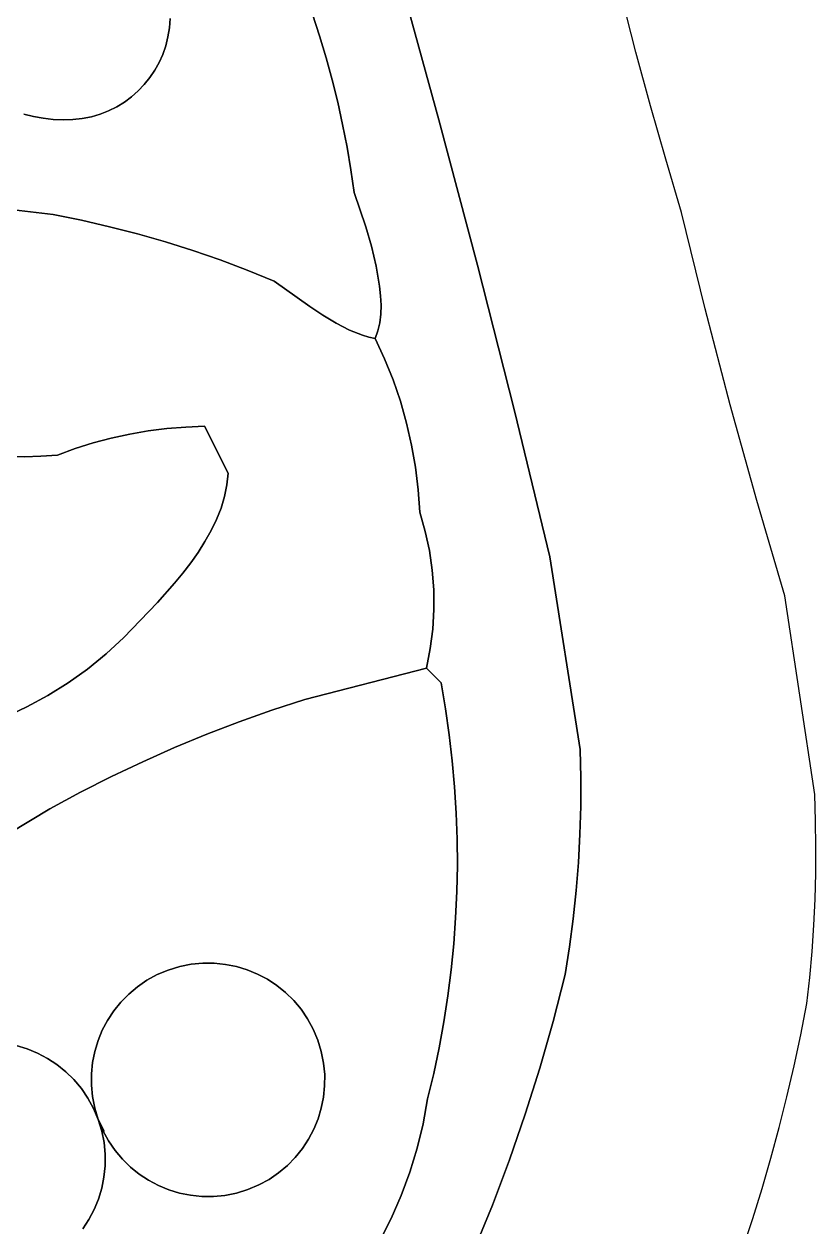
# Model space of a CAD drawing. Header units: inches. Extents: x 37.2 to 70.6, y 17.4 to 61.6.
# Drawn here: x 63.44 to 66.95, y 22.25 to 27.58 of the extents above; entities that cross this region are included whole.
import ezdxf

# ---------------------------------------------------------------- set-up
doc = ezdxf.new("R2010")
doc.units = ezdxf.units.IN
doc.layers.add('SURFACES_FOR_SKETCHUP', color=7, linetype='Continuous')

msp = doc.modelspace()

# ---------------------------------------------------------------- linework, layer by layer
at = {"layer": 'SURFACES_FOR_SKETCHUP'}
for points, invisible_edges in [([(63.4622, 28.0584), (63.4206, 28.0458), (63.4817, 27.1748)], 10), ([(63.4386, 27.1858), (63.4817, 27.1748), (63.4206, 28.0458)], 10), ([(63.5046, 28.0679), (63.4622, 28.0584), (63.4817, 27.1748)], 10), ([(63.4817, 27.1748), (63.5254, 27.1668), (63.5046, 28.0679)], 10), ([(63.5046, 28.0679), (63.5254, 27.1668), (63.5476, 28.0744)], 3), ([(63.5254, 27.1668), (63.5692, 27.1619), (63.5476, 28.0744)], 10), ([(63.5476, 28.0744), (63.5692, 27.1619), (63.5907, 28.0777)], 3), ([(63.6128, 27.1601), (63.5907, 28.0777), (63.5692, 27.1619)], 3), ([(63.5907, 28.0777), (63.6128, 27.1601), (63.6337, 28.0778)], 3), ([(63.6558, 27.1614), (63.6337, 28.0778), (63.6128, 27.1601)], 3), ([(63.6337, 28.0778), (63.6558, 27.1614), (63.6762, 28.0747)], 3), ([(63.6977, 27.166), (63.6762, 28.0747), (63.6558, 27.1614)], 3), ([(63.6762, 28.0747), (63.6977, 27.166), (63.7177, 28.0683)], 3), ([(63.7177, 28.0683), (63.6977, 27.166), (64.0871, 27.6088)], 11), ([(64.75, 27.5326), (65.1008, 27.8025), (64.7183, 27.6291)], 3), ([(64.7792, 27.4354), (65.1008, 27.8025), (64.75, 27.5326)], 3), ([(64.806, 27.3374), (65.1008, 27.8025), (64.7792, 27.4354)], 3), ([(65.1008, 27.8025), (64.806, 27.3374), (65.2787, 27.1603)], 3), ([(65.2787, 27.1603), (66.0901, 27.6987), (65.1008, 27.8025)], 3), ([(66.1517, 27.4604), (66.0901, 27.6987), (65.2787, 27.1603)], 10), ([(64.078, 27.5272), (64.7183, 27.6291), (64.0844, 27.5675)], 3), ([(64.7183, 27.6291), (64.078, 27.5272), (64.75, 27.5326)], 3), ([(64.0844, 27.5675), (64.7183, 27.6291), (64.0871, 27.6088)], 3), ([(63.9731, 27.3164), (64.0871, 27.6088), (63.6977, 27.166)], 11), ([(63.9731, 27.3164), (63.9978, 27.347), (64.0871, 27.6088)], 10), ([(64.0844, 27.5675), (64.0871, 27.6088), (63.9978, 27.347)], 10), ([(63.9978, 27.347), (64.0198, 27.3796), (64.0844, 27.5675)], 10), ([(64.0198, 27.3796), (64.039, 27.4141), (64.0844, 27.5675)], 10), ([(64.0844, 27.5675), (64.039, 27.4141), (64.078, 27.5272)], 3), ([(64.0552, 27.4503), (64.078, 27.5272), (64.039, 27.4141)], 3), ([(64.0552, 27.4503), (64.0682, 27.4881), (64.078, 27.5272)], 8), ([(64.75, 27.5326), (64.0682, 27.4881), (64.7792, 27.4354)], 3), ([(64.0682, 27.4881), (64.75, 27.5326), (64.078, 27.5272)], 3), ([(64.0552, 27.4503), (64.7792, 27.4354), (64.0682, 27.4881)], 3), ([(66.2163, 27.2228), (66.1517, 27.4604), (65.2787, 27.1603)], 10), ([(64.0198, 27.3796), (64.806, 27.3374), (64.039, 27.4141)], 3), ([(64.039, 27.4141), (64.806, 27.3374), (64.0552, 27.4503)], 3), ([(64.7792, 27.4354), (64.0552, 27.4503), (64.806, 27.3374)], 3), ([(63.9978, 27.347), (64.8302, 27.2388), (64.0198, 27.3796)], 3), ([(64.806, 27.3374), (64.0198, 27.3796), (64.8302, 27.2388)], 3), ([(63.9731, 27.3164), (63.6977, 27.166), (63.9459, 27.288)], 3), ([(63.9731, 27.3164), (63.9459, 27.288), (64.1885, 26.5807)], 10), ([(63.9978, 27.347), (63.9731, 27.3164), (64.1885, 26.5807)], 10), ([(64.1885, 26.5807), (64.852, 27.1395), (63.9978, 27.347)], 11), ([(64.8302, 27.2388), (63.9978, 27.347), (64.852, 27.1395)], 3), ([(64.8302, 27.2388), (65.2787, 27.1603), (64.806, 27.3374)], 3), ([(63.6977, 27.166), (63.7383, 27.174), (63.9459, 27.288)], 10), ([(63.9459, 27.288), (63.7383, 27.174), (63.9164, 27.262)], 3), ([(63.9164, 27.262), (63.7383, 27.174), (63.8846, 27.2386)], 3), ([(63.9164, 27.262), (63.8846, 27.2386), (64.0664, 26.6192)], 10), ([(63.9459, 27.288), (63.9164, 27.262), (64.0664, 26.6192)], 10), ([(64.0664, 26.6192), (64.1885, 26.5807), (63.9459, 27.288)], 10), ([(63.7383, 27.174), (63.7774, 27.1855), (63.8846, 27.2386)], 10), ([(63.8507, 27.2179), (63.8846, 27.2386), (63.7774, 27.1855)], 10), ([(63.7774, 27.1855), (63.815, 27.2002), (63.8507, 27.2179)], 8), ([(63.815, 27.2002), (63.7774, 27.1855), (63.8192, 26.6862)], 10), ([(63.8507, 27.2179), (63.815, 27.2002), (63.9432, 26.6544)], 10), ([(63.8192, 26.6862), (63.9432, 26.6544), (63.815, 27.2002)], 10), ([(63.8846, 27.2386), (63.8507, 27.2179), (63.9432, 26.6544)], 10), ([(63.9432, 26.6544), (64.0664, 26.6192), (63.8846, 27.2386)], 10), ([(64.852, 27.1395), (65.2787, 27.1603), (64.8302, 27.2388)], 3), ([(66.2163, 27.2228), (65.2787, 27.1603), (66.2837, 26.986)], 3), ([(63.4817, 27.1748), (63.4386, 27.1858), (63.3682, 26.7636)], 10), ([(63.3682, 26.7636), (63.4685, 26.7529), (63.4817, 27.1748)], 10), ([(63.5254, 27.1668), (63.4817, 27.1748), (63.4685, 26.7529)], 10), ([(63.5692, 27.1619), (63.5254, 27.1668), (63.4685, 26.7529)], 10), ([(63.5686, 26.7399), (63.5692, 27.1619), (63.4685, 26.7529)], 3), ([(63.6128, 27.1601), (63.5692, 27.1619), (63.5686, 26.7399)], 10), ([(63.6128, 27.1601), (63.5686, 26.7399), (63.6558, 27.1614)], 3), ([(63.6943, 26.7147), (63.6558, 27.1614), (63.5686, 26.7399)], 3), ([(63.6977, 27.166), (63.6558, 27.1614), (63.6943, 26.7147)], 10), ([(63.6943, 26.7147), (63.8192, 26.6862), (63.7383, 27.174)], 10), ([(63.7383, 27.174), (63.6977, 27.166), (63.6943, 26.7147)], 10), ([(63.7774, 27.1855), (63.7383, 27.174), (63.8192, 26.6862)], 10), ([(64.1885, 26.5807), (64.3095, 26.539), (64.852, 27.1395)], 10), ([(64.8713, 27.0396), (64.852, 27.1395), (64.3095, 26.539)], 10), ([(64.8713, 27.0396), (65.2787, 27.1603), (64.852, 27.1395)], 3), ([(64.8881, 26.9391), (65.2787, 27.1603), (64.8713, 27.0396)], 3), ([(64.8881, 26.9391), (64.9024, 26.8382), (65.2787, 27.1603)], 10), ([(64.954, 26.6855), (65.2787, 27.1603), (64.9024, 26.8382)], 3), ([(65.2787, 27.1603), (64.954, 26.6855), (65.4496, 26.5163)], 3), ([(65.2787, 27.1603), (65.4496, 26.5163), (66.2837, 26.986)], 10), ([(64.8881, 26.9391), (64.8713, 27.0396), (64.3095, 26.539)], 10), ([(66.354, 26.7501), (66.2837, 26.986), (65.4496, 26.5163)], 10), ([(64.4295, 26.4939), (64.8881, 26.9391), (64.3095, 26.539)], 3), ([(64.8881, 26.9391), (64.4295, 26.4939), (64.9024, 26.8382)], 3), ([(64.5482, 26.4456), (64.9024, 26.8382), (64.4295, 26.4939)], 3), ([(64.9024, 26.8382), (64.5482, 26.4456), (64.954, 26.6855)], 3), ([(63.4685, 26.7529), (63.3682, 26.7636), (63.3686, 25.6679)], 10), ([(63.3686, 25.6679), (63.4418, 25.6673), (63.4685, 26.7529)], 10), ([(63.5686, 26.7399), (63.4685, 26.7529), (63.4418, 25.6673)], 10), ([(63.4418, 25.6673), (63.515, 25.6694), (63.5686, 26.7399)], 10), ([(63.515, 25.6694), (63.6667, 25.7029), (63.5686, 26.7399)], 11), ([(63.6943, 26.7147), (63.5686, 26.7399), (63.6667, 25.7029)], 10), ([(63.6667, 25.7029), (63.7463, 25.728), (63.6943, 26.7147)], 10), ([(63.8192, 26.6862), (63.6943, 26.7147), (63.7463, 25.728)], 10), ([(66.4585, 26.3226), (66.354, 26.7501), (65.4496, 26.5163)], 10), ([(63.7463, 25.728), (63.8269, 25.7494), (63.8192, 26.6862)], 10), ([(63.9432, 26.6544), (63.8192, 26.6862), (63.8269, 25.7494)], 10), ([(63.8269, 25.7494), (63.9083, 25.7673), (63.9432, 26.6544)], 10), ([(63.9083, 25.7673), (63.9905, 25.7815), (63.9432, 26.6544)], 10), ([(64.0664, 26.6192), (63.9432, 26.6544), (63.9905, 25.7815)], 10), ([(64.6504, 26.3722), (64.954, 26.6855), (64.5482, 26.4456)], 3), ([(64.954, 26.6855), (64.6504, 26.3722), (64.9793, 26.5995)], 3), ([(64.9793, 26.5995), (65.4496, 26.5163), (64.954, 26.6855)], 3), ([(63.9905, 25.7815), (64.0732, 25.792), (64.0664, 26.6192)], 10), ([(64.1885, 26.5807), (64.0664, 26.6192), (64.0732, 25.792)], 10), ([(64.1564, 25.7988), (64.1885, 26.5807), (64.0732, 25.792)], 3), ([(64.1885, 26.5807), (64.1564, 25.7988), (64.3095, 26.539)], 3), ([(64.7065, 26.3328), (64.9793, 26.5995), (64.6504, 26.3722)], 3), ([(64.9793, 26.5995), (64.7065, 26.3328), (65.0009, 26.5109)], 3), ([(65.0009, 26.5109), (65.4496, 26.5163), (64.9793, 26.5995)], 3), ([(64.24, 25.8019), (64.3095, 26.539), (64.1564, 25.7988)], 3), ([(64.3095, 26.539), (64.24, 25.8019), (64.4295, 26.4939)], 3), ([(64.7647, 26.2943), (65.0009, 26.5109), (64.7065, 26.3328)], 3), ([(65.0009, 26.5109), (64.7647, 26.2943), (65.0159, 26.4229)], 3), ([(65.0159, 26.4229), (65.4496, 26.5163), (65.0009, 26.5109)], 3), ([(65.0202, 26.38), (65.4496, 26.5163), (65.0159, 26.4229)], 3), ([(65.0206, 26.2983), (65.0161, 26.2602), (65.4496, 26.5163)], 10), ([(65.0381, 26.1004), (65.4496, 26.5163), (65.0161, 26.2602)], 11), ([(65.0219, 26.3383), (65.4496, 26.5163), (65.0202, 26.38)], 3), ([(65.0219, 26.3383), (65.0206, 26.2983), (65.4496, 26.5163)], 10), ([(65.0753, 26.0073), (65.4496, 26.5163), (65.0381, 26.1004)], 3), ([(65.4496, 26.5163), (65.0753, 26.0073), (65.6134, 25.8704)], 3), ([(65.4496, 26.5163), (65.6134, 25.8704), (66.4585, 26.3226)], 10), ([(64.4295, 26.4939), (64.24, 25.8019), (64.5482, 26.4456)], 3), ([(64.6504, 26.3722), (64.5482, 26.4456), (64.24, 25.8019)], 10), ([(64.8238, 26.2589), (65.0159, 26.4229), (64.7647, 26.2943)], 3), ([(65.0159, 26.4229), (64.8238, 26.2589), (65.0202, 26.38)], 3), ([(64.7065, 26.3328), (64.6504, 26.3722), (64.24, 25.8019)], 10), ([(65.0202, 26.38), (64.8238, 26.2589), (65.0219, 26.3383)], 3), ([(64.8238, 26.2589), (64.8827, 26.2286), (65.0219, 26.3383)], 10), ([(65.0206, 26.2983), (65.0219, 26.3383), (64.8827, 26.2286)], 10), ([(64.7065, 26.3328), (64.24, 25.8019), (64.7647, 26.2943)], 3), ([(64.7647, 26.2943), (64.24, 25.8019), (64.8238, 26.2589)], 3), ([(65.0161, 26.2602), (65.0206, 26.2983), (64.8827, 26.2286)], 10), ([(66.5696, 25.8969), (66.4585, 26.3226), (65.6134, 25.8704)], 10), ([(64.3446, 25.5947), (64.8238, 26.2589), (64.24, 25.8019)], 3), ([(64.8238, 26.2589), (64.3446, 25.5947), (64.8827, 26.2286)], 3), ([(65.0753, 26.0073), (64.8827, 26.2286), (64.3446, 25.5947)], 11), ([(64.9405, 26.2054), (65.0161, 26.2602), (64.8827, 26.2286)], 3), ([(65.0753, 26.0073), (65.0381, 26.1004), (64.8827, 26.2286)], 10), ([(64.9405, 26.2054), (64.8827, 26.2286), (65.0381, 26.1004)], 10), ([(65.0161, 26.2602), (64.9405, 26.2054), (65.008, 26.2245)], 3), ([(65.008, 26.2245), (65.0381, 26.1004), (65.0161, 26.2602)], 3), ([(64.9405, 26.2054), (64.9686, 26.1972), (65.008, 26.2245)], 10), ([(64.9686, 26.1972), (64.9405, 26.2054), (65.0381, 26.1004)], 10), ([(64.996, 26.1915), (65.008, 26.2245), (64.9686, 26.1972)], 2), ([(64.996, 26.1915), (64.9686, 26.1972), (65.0381, 26.1004)], 2), ([(65.008, 26.2245), (64.996, 26.1915), (65.0381, 26.1004)], 8), ([(65.1076, 25.9126), (65.0753, 26.0073), (64.3446, 25.5947)], 10), ([(65.1076, 25.9126), (65.6134, 25.8704), (65.0753, 26.0073)], 3), ([(65.1349, 25.8164), (65.1076, 25.9126), (64.3446, 25.5947)], 10), ([(65.1349, 25.8164), (65.6134, 25.8704), (65.1076, 25.9126)], 3), ([(65.1572, 25.7189), (65.6134, 25.8704), (65.1349, 25.8164)], 3), ([(65.1744, 25.6203), (65.6134, 25.8704), (65.1572, 25.7189)], 3), ([(65.1865, 25.5209), (65.6134, 25.8704), (65.1744, 25.6203)], 3), ([(65.6134, 25.8704), (65.1865, 25.5209), (65.7702, 25.2228)], 3), ([(65.6134, 25.8704), (65.7702, 25.2228), (66.5696, 25.8969)], 10), ([(66.6872, 25.4729), (66.5696, 25.8969), (65.7702, 25.2228)], 10), ([(64.24, 25.8019), (64.1564, 25.7988), (64.3446, 25.5947)], 2), ([(65.1349, 25.8164), (64.3446, 25.5947), (65.1572, 25.7189)], 3), ([(63.7463, 25.728), (64.1786, 25.1963), (63.8269, 25.7494)], 3), ([(63.9083, 25.7673), (63.8269, 25.7494), (64.2114, 25.2431)], 10), ([(64.2114, 25.2431), (63.8269, 25.7494), (64.1786, 25.1963)], 3), ([(63.9905, 25.7815), (63.9083, 25.7673), (64.269, 25.3395)], 10), ([(64.2114, 25.2431), (64.2417, 25.2908), (63.9083, 25.7673)], 10), ([(64.2417, 25.2908), (64.269, 25.3395), (63.9083, 25.7673)], 10), ([(64.0732, 25.792), (63.9905, 25.7815), (64.3129, 25.4394)], 10), ([(64.269, 25.3395), (64.2929, 25.3891), (63.9905, 25.7815)], 10), ([(64.2929, 25.3891), (64.3129, 25.4394), (63.9905, 25.7815)], 10), ([(64.1564, 25.7988), (64.0732, 25.792), (64.3392, 25.5423)], 10), ([(64.3129, 25.4394), (64.3284, 25.4905), (64.0732, 25.792)], 10), ([(64.3284, 25.4905), (64.3392, 25.5423), (64.0732, 25.792)], 10), ([(64.3392, 25.5423), (64.3446, 25.5947), (64.1564, 25.7988)], 10), ([(63.515, 25.6694), (63.5881, 25.6742), (63.6667, 25.7029)], 8), ([(63.5881, 25.6742), (64.0315, 25.0207), (63.6667, 25.7029)], 3), ([(63.6667, 25.7029), (64.1073, 25.1061), (63.7463, 25.728)], 3), ([(64.1073, 25.1061), (63.6667, 25.7029), (64.0315, 25.0207)], 3), ([(64.1786, 25.1963), (63.7463, 25.728), (64.1437, 25.1506)], 3), ([(64.1437, 25.1506), (63.7463, 25.728), (64.1073, 25.1061)], 3), ([(65.1572, 25.7189), (64.3446, 25.5947), (65.1744, 25.6203)], 3), ([(63.3563, 24.5127), (63.4521, 24.5584), (63.2226, 25.6772)], 10), ([(63.2955, 25.6712), (63.2226, 25.6772), (63.4521, 24.5584)], 10), ([(63.5451, 24.6091), (63.6349, 24.6649), (63.2955, 25.6712)], 10), ([(63.4521, 24.5584), (63.5451, 24.6091), (63.2955, 25.6712)], 10), ([(63.3686, 25.6679), (63.2955, 25.6712), (63.6349, 24.6649)], 10), ([(63.6349, 24.6649), (63.7212, 24.7262), (63.3686, 25.6679)], 10), ([(63.4418, 25.6673), (63.3686, 25.6679), (63.7212, 24.7262)], 10), ([(63.4418, 25.6673), (63.8035, 24.7933), (63.515, 25.6694)], 3), ([(63.7212, 24.7262), (63.8035, 24.7933), (63.4418, 25.6673)], 10), ([(63.515, 25.6694), (63.8816, 24.8663), (63.5881, 25.6742)], 3), ([(63.8816, 24.8663), (63.515, 25.6694), (63.8035, 24.7933)], 3), ([(63.955, 24.9406), (63.5881, 25.6742), (63.8816, 24.8663)], 3), ([(64.0315, 25.0207), (63.5881, 25.6742), (63.955, 24.9406)], 3), ([(65.1744, 25.6203), (64.3392, 25.5423), (65.1865, 25.5209)], 3), ([(64.3392, 25.5423), (65.1744, 25.6203), (64.3446, 25.5947)], 3), ([(64.3284, 25.4905), (65.1934, 25.4207), (64.3392, 25.5423)], 3), ([(65.1865, 25.5209), (64.3392, 25.5423), (65.1934, 25.4207)], 3), ([(64.3129, 25.4394), (65.1934, 25.4207), (64.3284, 25.4905)], 3), ([(65.1934, 25.4207), (65.7702, 25.2228), (65.1865, 25.5209)], 3), ([(64.3129, 25.4394), (64.2929, 25.3891), (65.2178, 25.3364)], 10), ([(65.1934, 25.4207), (64.3129, 25.4394), (65.2178, 25.3364)], 3), ([(66.8112, 25.0507), (66.6872, 25.4729), (65.7702, 25.2228)], 10), ([(64.2929, 25.3891), (64.269, 25.3395), (65.2364, 25.2509)], 10), ([(65.2364, 25.2509), (65.2178, 25.3364), (64.2929, 25.3891)], 10), ([(65.2178, 25.3364), (65.7702, 25.2228), (65.1934, 25.4207)], 3), ([(64.269, 25.3395), (64.2417, 25.2908), (64.685, 24.5915)], 10), ([(64.685, 24.5915), (65.249, 25.1646), (64.269, 25.3395)], 11), ([(65.249, 25.1646), (65.2364, 25.2509), (64.269, 25.3395)], 10), ([(65.2364, 25.2509), (65.7702, 25.2228), (65.2178, 25.3364)], 3), ([(64.2417, 25.2908), (64.2114, 25.2431), (64.685, 24.5915)], 10), ([(64.2114, 25.2431), (64.1786, 25.1963), (64.685, 24.5915)], 10), ([(65.249, 25.1646), (65.7702, 25.2228), (65.2364, 25.2509)], 3), ([(65.249, 25.1646), (65.2558, 25.0777), (65.7702, 25.2228)], 10), ([(65.2566, 24.9905), (65.2514, 24.9034), (65.7702, 25.2228)], 10), ([(65.2514, 24.9034), (65.2882, 24.6651), (65.7702, 25.2228)], 11), ([(65.2558, 25.0777), (65.2566, 24.9905), (65.7702, 25.2228)], 10), ([(65.9046, 24.3694), (65.7702, 25.2228), (65.2882, 24.6651)], 10), ([(65.7702, 25.2228), (65.9046, 24.3694), (66.8112, 25.0507)], 10), ([(64.1786, 25.1963), (64.1437, 25.1506), (64.5386, 24.5436)], 10), ([(64.5386, 24.5436), (64.685, 24.5915), (64.1786, 25.1963)], 10), ([(65.2558, 25.0777), (65.249, 25.1646), (64.685, 24.5915)], 10), ([(64.1437, 25.1506), (64.1073, 25.1061), (64.5386, 24.5436)], 10), ([(64.1073, 25.1061), (64.0315, 25.0207), (64.3934, 24.492)], 10), ([(64.3934, 24.492), (64.5386, 24.5436), (64.1073, 25.1061)], 10), ([(65.2558, 25.0777), (64.685, 24.5915), (65.2566, 24.9905)], 3), ([(64.0315, 25.0207), (63.955, 24.9406), (64.3934, 24.492)], 10), ([(66.9437, 24.1699), (66.8112, 25.0507), (65.9046, 24.3694)], 10), ([(65.2566, 24.9905), (64.685, 24.5915), (65.2514, 24.9034)], 3), ([(63.955, 24.9406), (63.8816, 24.8663), (64.2497, 24.4368)], 10), ([(64.2497, 24.4368), (64.3934, 24.492), (63.955, 24.9406)], 10), ([(65.2403, 24.8166), (65.2514, 24.9034), (64.685, 24.5915)], 10), ([(65.2514, 24.9034), (65.2403, 24.8166), (65.2882, 24.6651)], 10), ([(63.8816, 24.8663), (63.8035, 24.7933), (64.1075, 24.3779)], 10), ([(64.1075, 24.3779), (64.2497, 24.4368), (63.8816, 24.8663)], 10), ([(63.8035, 24.7933), (63.7212, 24.7262), (63.9667, 24.3155)], 10), ([(63.9667, 24.3155), (64.1075, 24.3779), (63.8035, 24.7933)], 10), ([(65.2233, 24.7305), (65.2403, 24.8166), (64.685, 24.5915)], 2), ([(65.2403, 24.8166), (65.2233, 24.7305), (65.2882, 24.6651)], 8), ([(63.7212, 24.7262), (63.6349, 24.6649), (63.9667, 24.3155)], 10), ([(65.2233, 24.7305), (64.685, 24.5915), (65.3079, 24.5501)], 10), ([(65.3079, 24.5501), (65.2882, 24.6651), (65.2233, 24.7305)], 8), ([(63.6349, 24.6649), (63.5451, 24.6091), (63.8276, 24.2496)], 10), ([(63.8276, 24.2496), (63.9667, 24.3155), (63.6349, 24.6649)], 10), ([(65.2882, 24.6651), (65.3079, 24.5501), (65.9046, 24.3694)], 10), ([(63.4521, 24.5584), (63.6902, 24.1801), (63.5451, 24.6091)], 3), ([(63.8276, 24.2496), (63.5451, 24.6091), (63.6902, 24.1801)], 3), ([(64.5386, 24.5436), (65.3552, 24.0876), (64.685, 24.5915)], 3), ([(65.3378, 24.3193), (65.3244, 24.4349), (64.685, 24.5915)], 10), ([(65.3481, 24.2036), (64.685, 24.5915), (65.3552, 24.0876)], 3), ([(65.3244, 24.4349), (65.3079, 24.5501), (64.685, 24.5915)], 10), ([(65.3378, 24.3193), (64.685, 24.5915), (65.3481, 24.2036)], 3), ([(63.3563, 24.5127), (63.5545, 24.1071), (63.4521, 24.5584)], 3), ([(63.6902, 24.1801), (63.4521, 24.5584), (63.5545, 24.1071)], 3), ([(64.3934, 24.492), (64.429, 23.3931), (64.5386, 24.5436)], 3), ([(64.4749, 23.3742), (64.5386, 24.5436), (64.429, 23.3931)], 3), ([(64.4749, 23.3742), (65.3593, 23.9716), (64.5386, 24.5436)], 11), ([(65.3552, 24.0876), (64.5386, 24.5436), (65.3593, 23.9716)], 3), ([(65.3079, 24.5501), (65.3244, 24.4349), (65.9046, 24.3694)], 10), ([(63.258, 24.4717), (63.5545, 24.1071), (63.3563, 24.5127)], 3), ([(63.5545, 24.1071), (63.258, 24.4717), (63.3759, 23.9986)], 3), ([(64.2497, 24.4368), (64.3814, 23.4076), (64.3934, 24.492)], 3), ([(64.429, 23.3931), (64.3934, 24.492), (64.3814, 23.4076)], 3), ([(64.2497, 24.4368), (64.1075, 24.3779), (64.3325, 23.4174)], 10), ([(64.3325, 23.4174), (64.3814, 23.4076), (64.2497, 24.4368)], 10), ([(65.3244, 24.4349), (65.3378, 24.3193), (65.9046, 24.3694)], 10), ([(63.9667, 24.3155), (64.2319, 23.4227), (64.1075, 24.3779)], 3), ([(64.2319, 23.4227), (64.2825, 23.4225), (64.1075, 24.3779)], 10), ([(64.2825, 23.4225), (64.3325, 23.4174), (64.1075, 24.3779)], 10), ([(65.9073, 24.2442), (65.9046, 24.3694), (65.3378, 24.3193)], 10), ([(65.9046, 24.3694), (65.9073, 24.2442), (66.9437, 24.1699)], 10), ([(63.8276, 24.2496), (64.181, 23.4178), (63.9667, 24.3155)], 3), ([(64.2319, 23.4227), (63.9667, 24.3155), (64.181, 23.4178)], 3), ([(65.3378, 24.3193), (65.3481, 24.2036), (65.9073, 24.2442)], 10), ([(63.6902, 24.1801), (64.0793, 23.3922), (63.8276, 24.2496)], 3), ([(64.13, 23.4077), (63.8276, 24.2496), (64.0793, 23.3922)], 3), ([(64.181, 23.4178), (63.8276, 24.2496), (64.13, 23.4077)], 3), ([(65.9068, 24.119), (65.9073, 24.2442), (65.3481, 24.2036)], 10), ([(65.3481, 24.2036), (65.3552, 24.0876), (65.9068, 24.119)], 10), ([(65.9073, 24.2442), (65.9068, 24.119), (66.9437, 24.1699)], 10), ([(63.5545, 24.1071), (64.0305, 23.3717), (63.6902, 24.1801)], 3), ([(64.0793, 23.3922), (63.6902, 24.1801), (64.0305, 23.3717)], 3), ([(66.9437, 24.1699), (65.9068, 24.119), (66.9476, 24.054)], 3), ([(63.3759, 23.9986), (63.9426, 23.318), (63.5545, 24.1071)], 3), ([(63.9849, 23.3469), (63.5545, 24.1071), (63.9426, 23.318)], 3), ([(64.0305, 23.3717), (63.5545, 24.1071), (63.9849, 23.3469)], 3), ([(65.9032, 23.9939), (65.9068, 24.119), (65.3552, 24.0876)], 10), ([(65.9032, 23.9939), (66.9476, 24.054), (65.9068, 24.119)], 3), ([(65.3552, 24.0876), (65.3593, 23.9716), (65.9032, 23.9939)], 10), ([(66.9476, 24.054), (65.9032, 23.9939), (66.9492, 23.938)], 3), ([(63.2017, 23.884), (63.8687, 23.2496), (63.3759, 23.9986)], 3), ([(63.9038, 23.2855), (63.3759, 23.9986), (63.8687, 23.2496)], 3), ([(63.9426, 23.318), (63.3759, 23.9986), (63.9038, 23.2855)], 3), ([(65.9032, 23.9939), (65.3593, 23.9716), (65.8963, 23.869)], 3), ([(65.8963, 23.869), (66.9492, 23.938), (65.9032, 23.9939)], 3), ([(65.3593, 23.9716), (64.4749, 23.3742), (65.3602, 23.8556)], 3), ([(65.3602, 23.8556), (65.8963, 23.869), (65.3593, 23.9716)], 3), ([(66.9492, 23.938), (65.8963, 23.869), (66.9484, 23.8221)], 3), ([(63.4058, 23.0577), (63.8374, 23.2108), (63.2017, 23.884)], 11), ([(63.8687, 23.2496), (63.2017, 23.884), (63.8374, 23.2108)], 3), ([(64.5188, 23.3511), (65.3602, 23.8556), (64.4749, 23.3742)], 3), ([(65.3602, 23.8556), (64.5188, 23.3511), (65.358, 23.7396)], 3), ([(65.358, 23.7396), (65.8863, 23.7443), (65.3602, 23.8556)], 3), ([(65.8963, 23.869), (65.3602, 23.8556), (65.8863, 23.7443)], 3), ([(65.8863, 23.7443), (66.9452, 23.7062), (65.8963, 23.869)], 3), ([(66.9484, 23.8221), (65.8963, 23.869), (66.9452, 23.7062)], 3), ([(64.5604, 23.3237), (65.358, 23.7396), (64.5188, 23.3511)], 3), ([(65.358, 23.7396), (64.5604, 23.3237), (65.3527, 23.6238)], 3), ([(65.3527, 23.6238), (65.8731, 23.6198), (65.358, 23.7396)], 3), ([(65.8863, 23.7443), (65.358, 23.7396), (65.8731, 23.6198)], 3), ([(65.8731, 23.6198), (66.9396, 23.5904), (65.8863, 23.7443)], 3), ([(66.9452, 23.7062), (65.8863, 23.7443), (66.9396, 23.5904)], 3), ([(64.5992, 23.2924), (65.3527, 23.6238), (64.5604, 23.3237)], 3), ([(65.3527, 23.6238), (64.5992, 23.2924), (65.3443, 23.508)], 3), ([(65.3443, 23.508), (65.8568, 23.4957), (65.3527, 23.6238)], 3), ([(65.8731, 23.6198), (65.3527, 23.6238), (65.8568, 23.4957)], 3), ([(65.8568, 23.4957), (66.9318, 23.4748), (65.8731, 23.6198)], 3), ([(66.9396, 23.5904), (65.8731, 23.6198), (66.9318, 23.4748)], 3), ([(64.6351, 23.2573), (65.3443, 23.508), (64.5992, 23.2924)], 3), ([(64.6677, 23.2186), (65.3443, 23.508), (64.6351, 23.2573)], 3), ([(65.3443, 23.508), (64.6677, 23.2186), (65.3327, 23.3925)], 3), ([(65.3443, 23.508), (65.3327, 23.3925), (65.8373, 23.372)], 10), ([(65.8568, 23.4957), (65.3443, 23.508), (65.8373, 23.372)], 3), ([(65.8373, 23.372), (66.9089, 23.244), (65.8568, 23.4957)], 3), ([(66.9318, 23.4748), (65.8568, 23.4957), (66.9215, 23.3593)], 3), ([(66.9215, 23.3593), (65.8568, 23.4957), (66.9089, 23.244)], 3), ([(64.3814, 23.4076), (64.3325, 23.4174), (63.7947, 22.6787)], 10), ([(64.13, 23.4077), (63.7947, 22.6787), (64.3325, 23.4174)], 11), ([(64.0793, 23.3922), (63.7947, 22.6787), (64.13, 23.4077)], 3), ([(64.429, 23.3931), (64.3814, 23.4076), (63.7947, 22.6787)], 10), ([(64.181, 23.4178), (64.13, 23.4077), (64.3325, 23.4174)], 10), ([(64.2825, 23.4225), (64.2319, 23.4227), (64.181, 23.4178)], 8), ([(64.2825, 23.4225), (64.181, 23.4178), (64.3325, 23.4174)], 3), ([(64.4749, 23.3742), (64.429, 23.3931), (63.7947, 22.6787)], 10), ([(64.0793, 23.3922), (64.0305, 23.3717), (63.7947, 22.6787)], 10), ([(64.4749, 23.3742), (63.7947, 22.6787), (64.5188, 23.3511)], 3), ([(64.0305, 23.3717), (63.9849, 23.3469), (63.7947, 22.6787)], 10), ([(64.5188, 23.3511), (63.7947, 22.6787), (64.5604, 23.3237)], 3), ([(64.6965, 23.1763), (65.3327, 23.3925), (64.6677, 23.2186)], 3), ([(65.3327, 23.3925), (64.6965, 23.1763), (65.3181, 23.2773)], 3), ([(65.3327, 23.3925), (65.3181, 23.2773), (65.7842, 23.1639)], 10), ([(65.7842, 23.1639), (65.8373, 23.372), (65.3327, 23.3925)], 10), ([(65.8373, 23.372), (65.7842, 23.1639), (66.8527, 22.9679)], 10), ([(66.8821, 23.1056), (66.9089, 23.244), (65.8373, 23.372)], 10), ([(66.8527, 22.9679), (66.8821, 23.1056), (65.8373, 23.372)], 10), ([(63.9849, 23.3469), (63.9426, 23.318), (63.7947, 22.6787)], 10), ([(64.7214, 23.1307), (64.5604, 23.3237), (63.7947, 22.6787)], 11), ([(63.9038, 23.2855), (63.7947, 22.6787), (63.9426, 23.318)], 3), ([(64.5604, 23.3237), (64.7214, 23.1307), (64.5992, 23.2924)], 3), ([(63.8687, 23.2496), (63.7947, 22.6787), (63.9038, 23.2855)], 3), ([(63.8374, 23.2108), (63.7947, 22.6787), (63.8687, 23.2496)], 3), ([(64.6351, 23.2573), (64.5992, 23.2924), (64.6965, 23.1763)], 10), ([(64.6965, 23.1763), (64.5992, 23.2924), (64.7214, 23.1307)], 3), ([(64.6965, 23.1763), (64.6677, 23.2186), (64.6351, 23.2573)], 8), ([(64.7214, 23.1307), (65.3181, 23.2773), (64.6965, 23.1763)], 3), ([(65.3181, 23.2773), (64.7214, 23.1307), (65.3004, 23.1625)], 3), ([(65.3181, 23.2773), (65.3004, 23.1625), (65.7842, 23.1639)], 10), ([(63.4537, 23.0431), (63.8374, 23.2108), (63.4058, 23.0577)], 3), ([(63.8374, 23.2108), (63.4537, 23.0431), (63.8101, 23.1692)], 3), ([(63.8101, 23.1692), (63.7947, 22.6787), (63.8374, 23.2108)], 3), ([(63.5, 23.0241), (63.8101, 23.1692), (63.4537, 23.0431)], 3), ([(63.8101, 23.1692), (63.5, 23.0241), (63.7869, 23.1253)], 3), ([(63.7869, 23.1253), (63.7947, 22.6787), (63.8101, 23.1692)], 3), ([(64.7419, 23.0818), (65.3004, 23.1625), (64.7214, 23.1307)], 3), ([(65.3004, 23.1625), (64.7419, 23.0818), (65.2795, 23.048)], 3), ([(65.3004, 23.1625), (65.2795, 23.048), (65.7254, 22.9576)], 10), ([(65.7254, 22.9576), (65.7842, 23.1639), (65.3004, 23.1625)], 10), ([(65.7842, 23.1639), (65.7254, 22.9576), (66.8209, 22.8309)], 10), ([(66.8209, 22.8309), (66.8527, 22.9679), (65.7842, 23.1639)], 10), ([(63.5442, 23.0008), (63.7869, 23.1253), (63.5, 23.0241)], 3), ([(63.7869, 23.1253), (63.5442, 23.0008), (63.768, 23.0794)], 3), ([(63.768, 23.0794), (63.7947, 22.6787), (63.7869, 23.1253)], 3), ([(64.7419, 23.0818), (64.7214, 23.1307), (63.7947, 22.6787)], 10), ([(63.7688, 22.7297), (63.1017, 23.0421), (62.7892, 22.375)], 11), ([(63.1017, 23.0421), (63.4537, 23.0431), (63.1527, 23.0577)], 3), ([(63.4537, 23.0431), (63.1017, 23.0421), (63.5, 23.0241)], 3), ([(63.5, 23.0241), (63.1017, 23.0421), (63.7688, 22.7297)], 11), ([(63.4058, 23.0577), (63.1527, 23.0577), (63.4537, 23.0431)], 3), ([(63.586, 22.9733), (63.768, 23.0794), (63.5442, 23.0008)], 3), ([(63.768, 23.0794), (63.586, 22.9733), (63.7535, 23.0318)], 3), ([(63.6252, 22.9418), (63.7535, 23.0318), (63.586, 22.9733)], 3), ([(63.7535, 23.0318), (63.6252, 22.9418), (63.7437, 22.9829)], 3), ([(63.7535, 23.0318), (63.7437, 22.9829), (63.7947, 22.6787)], 10), ([(63.7535, 23.0318), (63.7947, 22.6787), (63.768, 23.0794)], 3), ([(64.7419, 23.0818), (63.7947, 22.6787), (64.7574, 23.0312)], 3), ([(64.7573, 22.7798), (64.7574, 23.0312), (63.7947, 22.6787)], 11), ([(64.7574, 23.0312), (65.2795, 23.048), (64.7419, 23.0818)], 3), ([(64.7573, 22.7798), (64.7671, 22.8287), (64.7574, 23.0312)], 10), ([(64.7675, 22.9802), (65.2795, 23.048), (64.7574, 23.0312)], 3), ([(64.7675, 22.9802), (64.7574, 23.0312), (64.7671, 22.8287)], 10), ([(65.2795, 23.048), (64.7675, 22.9802), (65.2556, 22.9341)], 3), ([(65.2795, 23.048), (65.2556, 22.9341), (65.7254, 22.9576)], 10), ([(63.5, 23.0241), (63.7688, 22.7297), (63.5442, 23.0008)], 3), ([(63.5442, 23.0008), (63.7482, 22.7789), (63.586, 22.9733)], 3), ([(63.7482, 22.7789), (63.5442, 23.0008), (63.7688, 22.7297)], 3), ([(63.6613, 22.9064), (63.7437, 22.9829), (63.6252, 22.9418)], 3), ([(63.7437, 22.9829), (63.6613, 22.9064), (63.7386, 22.9329)], 3), ([(63.7437, 22.9829), (63.7386, 22.9329), (63.7947, 22.6787)], 10), ([(64.7722, 22.8786), (64.7675, 22.9802), (64.7671, 22.8287)], 3), ([(64.7724, 22.9292), (65.2556, 22.9341), (64.7675, 22.9802)], 3), ([(64.7722, 22.8786), (64.7724, 22.9292), (64.7675, 22.9802)], 8), ([(63.586, 22.9733), (63.7482, 22.7789), (63.6252, 22.9418)], 3), ([(63.6613, 22.9064), (63.6252, 22.9418), (63.7231, 22.8248)], 10), ([(63.7482, 22.7789), (63.7231, 22.8248), (63.6252, 22.9418)], 10), ([(63.6941, 22.8674), (63.7386, 22.9329), (63.6613, 22.9064)], 3), ([(63.7386, 22.9329), (63.6941, 22.8674), (63.7384, 22.8823)], 3), ([(63.7386, 22.9329), (63.7384, 22.8823), (63.7947, 22.6787)], 10), ([(64.7722, 22.8786), (65.2285, 22.8207), (64.7724, 22.9292)], 3), ([(65.2556, 22.9341), (64.7724, 22.9292), (65.2285, 22.8207)], 3), ([(65.2556, 22.9341), (65.2285, 22.8207), (65.6609, 22.7532)], 10), ([(65.6609, 22.7532), (65.7254, 22.9576), (65.2556, 22.9341)], 10), ([(65.7254, 22.9576), (65.6609, 22.7532), (66.7499, 22.5592)], 10), ([(66.7499, 22.5592), (66.7866, 22.6946), (65.7254, 22.9576)], 10), ([(66.7866, 22.6946), (66.8209, 22.8309), (65.7254, 22.9576)], 10), ([(63.7231, 22.8248), (63.6941, 22.8674), (63.6613, 22.9064)], 8), ([(63.7231, 22.8248), (63.7384, 22.8823), (63.6941, 22.8674)], 3), ([(63.7384, 22.8823), (63.7231, 22.8248), (63.7433, 22.8314)], 3), ([(63.7433, 22.8314), (63.7947, 22.6787), (63.7384, 22.8823)], 3), ([(64.7671, 22.8287), (65.2285, 22.8207), (64.7722, 22.8786)], 3), ([(63.7482, 22.7789), (63.7433, 22.8314), (63.7231, 22.8248)], 3), ([(63.7482, 22.7789), (63.7534, 22.7804), (63.7433, 22.8314)], 9), ([(63.7433, 22.8314), (63.7534, 22.7804), (63.7947, 22.6787)], 10), ([(64.7573, 22.7798), (65.2085, 22.711), (64.7671, 22.8287)], 3), ([(65.2285, 22.8207), (64.7671, 22.8287), (65.2085, 22.711)], 3), ([(65.2285, 22.8207), (65.2085, 22.711), (65.6609, 22.7532)], 10), ([(63.7482, 22.7789), (63.7688, 22.7297), (63.7534, 22.7804)], 8), ([(63.7688, 22.7297), (63.7947, 22.6787), (63.7534, 22.7804)], 2), ([(64.7428, 22.7322), (64.7573, 22.7798), (63.7947, 22.6787)], 10), ([(64.7428, 22.7322), (65.1821, 22.6029), (64.7573, 22.7798)], 3), ([(65.2085, 22.711), (64.7573, 22.7798), (65.1821, 22.6029)], 3), ([(63.7508, 22.3312), (63.7688, 22.7297), (62.7892, 22.375)], 11), ([(63.7689, 22.7295), (63.7688, 22.7297), (63.7508, 22.3312)], 11), ([(63.7698, 22.3775), (63.7689, 22.7295), (63.7508, 22.3312)], 3), ([(63.7689, 22.7295), (63.7947, 22.6787), (63.7688, 22.7297)], 8), ([(63.7895, 22.6807), (63.7689, 22.7295), (63.7845, 22.6785)], 8), ([(63.7689, 22.7295), (63.7895, 22.6807), (63.7947, 22.6787)], 2), ([(63.7689, 22.7295), (63.7698, 22.3775), (63.7845, 22.6785)], 3), ([(64.7239, 22.6863), (64.7428, 22.7322), (63.7947, 22.6787)], 10), ([(64.7239, 22.6863), (65.1821, 22.6029), (64.7428, 22.7322)], 3), ([(65.2085, 22.711), (65.1821, 22.6029), (65.5909, 22.551)], 10), ([(65.5909, 22.551), (65.6609, 22.7532), (65.2085, 22.711)], 10), ([(65.6609, 22.7532), (65.5909, 22.551), (66.6691, 22.2908)], 10), ([(66.6691, 22.2908), (66.7107, 22.4246), (65.6609, 22.7532)], 10), ([(66.7107, 22.4246), (66.7499, 22.5592), (65.6609, 22.7532)], 10), ([(63.7843, 22.4254), (63.7845, 22.6785), (63.7698, 22.3775)], 3), ([(63.7943, 22.4746), (63.7845, 22.6785), (63.7843, 22.4254)], 3), ([(63.7895, 22.6807), (63.7845, 22.6785), (63.8143, 22.6351)], 3), ([(63.7947, 22.6272), (63.8143, 22.6351), (63.7845, 22.6785)], 3), ([(63.7845, 22.6785), (63.7943, 22.4746), (63.7947, 22.6272)], 3), ([(63.8143, 22.6351), (63.7947, 22.6787), (63.7895, 22.6807)], 3), ([(64.7239, 22.6863), (63.7947, 22.6787), (64.7008, 22.6424)], 3), ([(64.4804, 22.4398), (64.6422, 22.5619), (63.7947, 22.6787)], 11), ([(64.7008, 22.6424), (63.7947, 22.6787), (64.6734, 22.6008)], 3), ([(64.3299, 22.3936), (63.7947, 22.6787), (64.279, 22.3887)], 3), ([(64.2284, 22.3889), (64.279, 22.3887), (63.7947, 22.6787)], 10), ([(64.1295, 22.4038), (64.1784, 22.394), (63.7947, 22.6787)], 10), ([(64.036, 22.4372), (64.0819, 22.4183), (63.7947, 22.6787)], 10), ([(63.9505, 22.4876), (63.7947, 22.6787), (63.9116, 22.5189)], 3), ([(63.8757, 22.554), (63.7947, 22.6787), (63.8432, 22.5928)], 3), ([(63.8143, 22.6351), (63.8432, 22.5928), (63.7947, 22.6787)], 10), ([(64.6734, 22.6008), (63.7947, 22.6787), (64.6422, 22.5619)], 3), ([(64.3809, 22.4037), (63.7947, 22.6787), (64.3299, 22.3936)], 3), ([(64.1784, 22.394), (64.2284, 22.3889), (63.7947, 22.6787)], 10), ([(63.9921, 22.4603), (63.7947, 22.6787), (63.9505, 22.4876)], 3), ([(63.9116, 22.5189), (63.7947, 22.6787), (63.8757, 22.554)], 3), ([(64.4315, 22.4192), (64.4804, 22.4398), (63.7947, 22.6787)], 10), ([(64.4315, 22.4192), (63.7947, 22.6787), (64.3809, 22.4037)], 3), ([(64.036, 22.4372), (63.7947, 22.6787), (63.9921, 22.4603)], 3), ([(64.1295, 22.4038), (63.7947, 22.6787), (64.0819, 22.4183)], 3), ([(64.7008, 22.6424), (65.1497, 22.4968), (64.7239, 22.6863)], 3), ([(65.1821, 22.6029), (64.7239, 22.6863), (65.1497, 22.4968)], 3), ([(63.7994, 22.5249), (63.7947, 22.6272), (63.7943, 22.4746)], 3), ([(63.8143, 22.6351), (63.7947, 22.6272), (63.8432, 22.5928)], 3), ([(63.7996, 22.5759), (63.8432, 22.5928), (63.7947, 22.6272)], 3), ([(63.7994, 22.5249), (63.7996, 22.5759), (63.7947, 22.6272)], 8), ([(64.6734, 22.6008), (65.1111, 22.3927), (64.7008, 22.6424)], 3), ([(65.1497, 22.4968), (64.7008, 22.6424), (65.1111, 22.3927)], 3), ([(65.1821, 22.6029), (65.1497, 22.4968), (65.5154, 22.3509)], 10), ([(65.5154, 22.3509), (65.5909, 22.551), (65.1821, 22.6029)], 10), ([(63.7994, 22.5249), (63.8757, 22.554), (63.7996, 22.5759)], 3), ([(63.8757, 22.554), (63.7994, 22.5249), (63.9116, 22.5189)], 3), ([(63.8432, 22.5928), (63.7996, 22.5759), (63.8757, 22.554)], 3), ([(64.526, 22.4646), (64.6422, 22.5619), (64.4804, 22.4398)], 3), ([(64.6071, 22.526), (64.6422, 22.5619), (64.526, 22.4646)], 10), ([(64.6071, 22.526), (65.0667, 22.2911), (64.6422, 22.5619)], 3), ([(64.6422, 22.5619), (65.0667, 22.2911), (64.6734, 22.6008)], 3), ([(65.1111, 22.3927), (64.6734, 22.6008), (65.0667, 22.2911)], 3), ([(65.5909, 22.551), (65.5154, 22.3509), (66.5786, 22.026)], 10), ([(66.625, 22.1579), (66.6691, 22.2908), (65.5909, 22.551)], 10), ([(66.5786, 22.026), (66.625, 22.1579), (65.5909, 22.551)], 10), ([(63.7943, 22.4746), (63.9116, 22.5189), (63.7994, 22.5249)], 3), ([(63.9116, 22.5189), (63.7943, 22.4746), (63.9505, 22.4876)], 3), ([(64.526, 22.4646), (64.5683, 22.4935), (64.6071, 22.526)], 8), ([(64.5683, 22.4935), (65.0163, 22.1922), (64.6071, 22.526)], 3), ([(65.0667, 22.2911), (64.6071, 22.526), (65.0163, 22.1922)], 3), ([(65.1497, 22.4968), (65.1111, 22.3927), (65.5154, 22.3509)], 10), ([(63.7698, 22.3775), (63.9921, 22.4603), (63.7843, 22.4254)], 3), ([(63.9921, 22.4603), (63.7698, 22.3775), (64.036, 22.4372)], 3), ([(63.7843, 22.4254), (63.9505, 22.4876), (63.7943, 22.4746)], 3), ([(63.9505, 22.4876), (63.7843, 22.4254), (63.9921, 22.4603)], 3), ([(64.4804, 22.4398), (64.8986, 22.0032), (64.526, 22.4646)], 3), ([(64.526, 22.4646), (64.9603, 22.0961), (64.5683, 22.4935)], 3), ([(64.9603, 22.0961), (64.526, 22.4646), (64.8986, 22.0032)], 3), ([(65.0163, 22.1922), (64.5683, 22.4935), (64.9603, 22.0961)], 3), ([(63.6999, 22.2452), (64.1295, 22.4038), (63.7274, 22.287)], 3), ([(64.1295, 22.4038), (63.6999, 22.2452), (64.0484, 21.7131)], 11), ([(63.7274, 22.287), (64.0819, 22.4183), (63.7508, 22.3312)], 3), ([(64.0819, 22.4183), (63.7274, 22.287), (64.1295, 22.4038)], 3), ([(63.7508, 22.3312), (64.036, 22.4372), (63.7698, 22.3775)], 3), ([(64.036, 22.4372), (63.7508, 22.3312), (64.0819, 22.4183)], 3), ([(64.0484, 21.7131), (64.1911, 21.7492), (64.1295, 22.4038)], 10), ([(64.1784, 22.394), (64.1295, 22.4038), (64.1911, 21.7492)], 10), ([(64.2284, 22.3889), (64.1784, 22.394), (64.1911, 21.7492)], 10), ([(64.1911, 21.7492), (64.8986, 22.0032), (64.3809, 22.4037)], 10), ([(64.3809, 22.4037), (64.3299, 22.3936), (64.1911, 21.7492)], 10), ([(64.3299, 22.3936), (64.279, 22.3887), (64.1911, 21.7492)], 10), ([(64.4315, 22.4192), (64.3809, 22.4037), (64.8986, 22.0032)], 10), ([(64.4804, 22.4398), (64.4315, 22.4192), (64.8986, 22.0032)], 10), ([(65.1111, 22.3927), (65.0667, 22.2911), (65.4344, 22.153)], 10), ([(65.4344, 22.153), (65.5154, 22.3509), (65.1111, 22.3927)], 10), ([(63.058, 22.0806), (63.7508, 22.3312), (62.7892, 22.375)], 11), ([(64.279, 22.3887), (64.2284, 22.3889), (64.1911, 21.7492)], 10), ([(65.5154, 22.3509), (65.4344, 22.153), (66.5298, 21.8949)], 10), ([(66.5298, 21.8949), (66.5786, 22.026), (65.5154, 22.3509)], 10), ([(63.7508, 22.3312), (63.058, 22.0806), (63.4563, 22.0625)], 11), ([(63.7508, 22.3312), (63.4563, 22.0625), (63.7274, 22.287)], 3), ([(63.5055, 22.0831), (63.7274, 22.287), (63.4563, 22.0625)], 3), ([(63.7274, 22.287), (63.5055, 22.0831), (63.6999, 22.2452)], 3), ([(65.0667, 22.2911), (65.0163, 22.1922), (65.4344, 22.153)], 10)]:
    msp.add_3dface(points, dxfattribs=dict(at, invisible_edges=invisible_edges))

doc.saveas('drawing.dxf')
